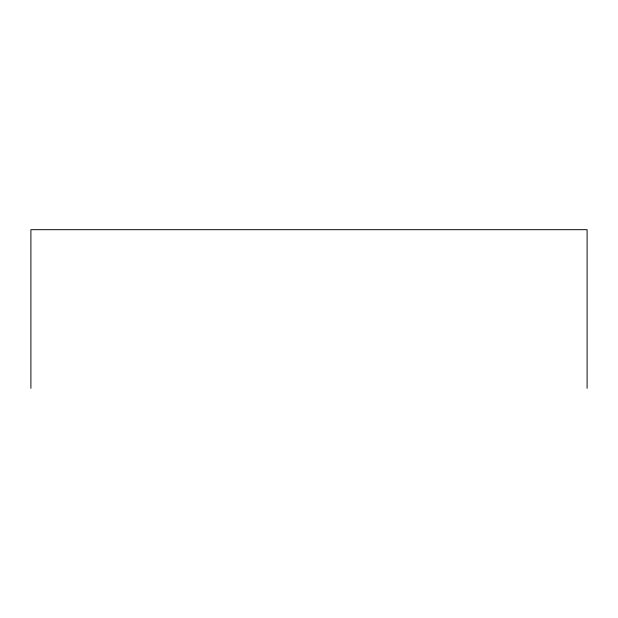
<?xml version="1.0" encoding="UTF-8"?>
<svg xmlns="http://www.w3.org/2000/svg" width="618" height="618" viewBox="0 0 618 618"><rect width="100%" height="100%" fill="white"/><g stroke="black" fill="none" stroke-linecap="round" stroke-linejoin="round"><path stroke-width="0.93" d="M587.1 388.313L587.1 229.687L30.9 229.687L30.9 388.313"/></g></svg>
